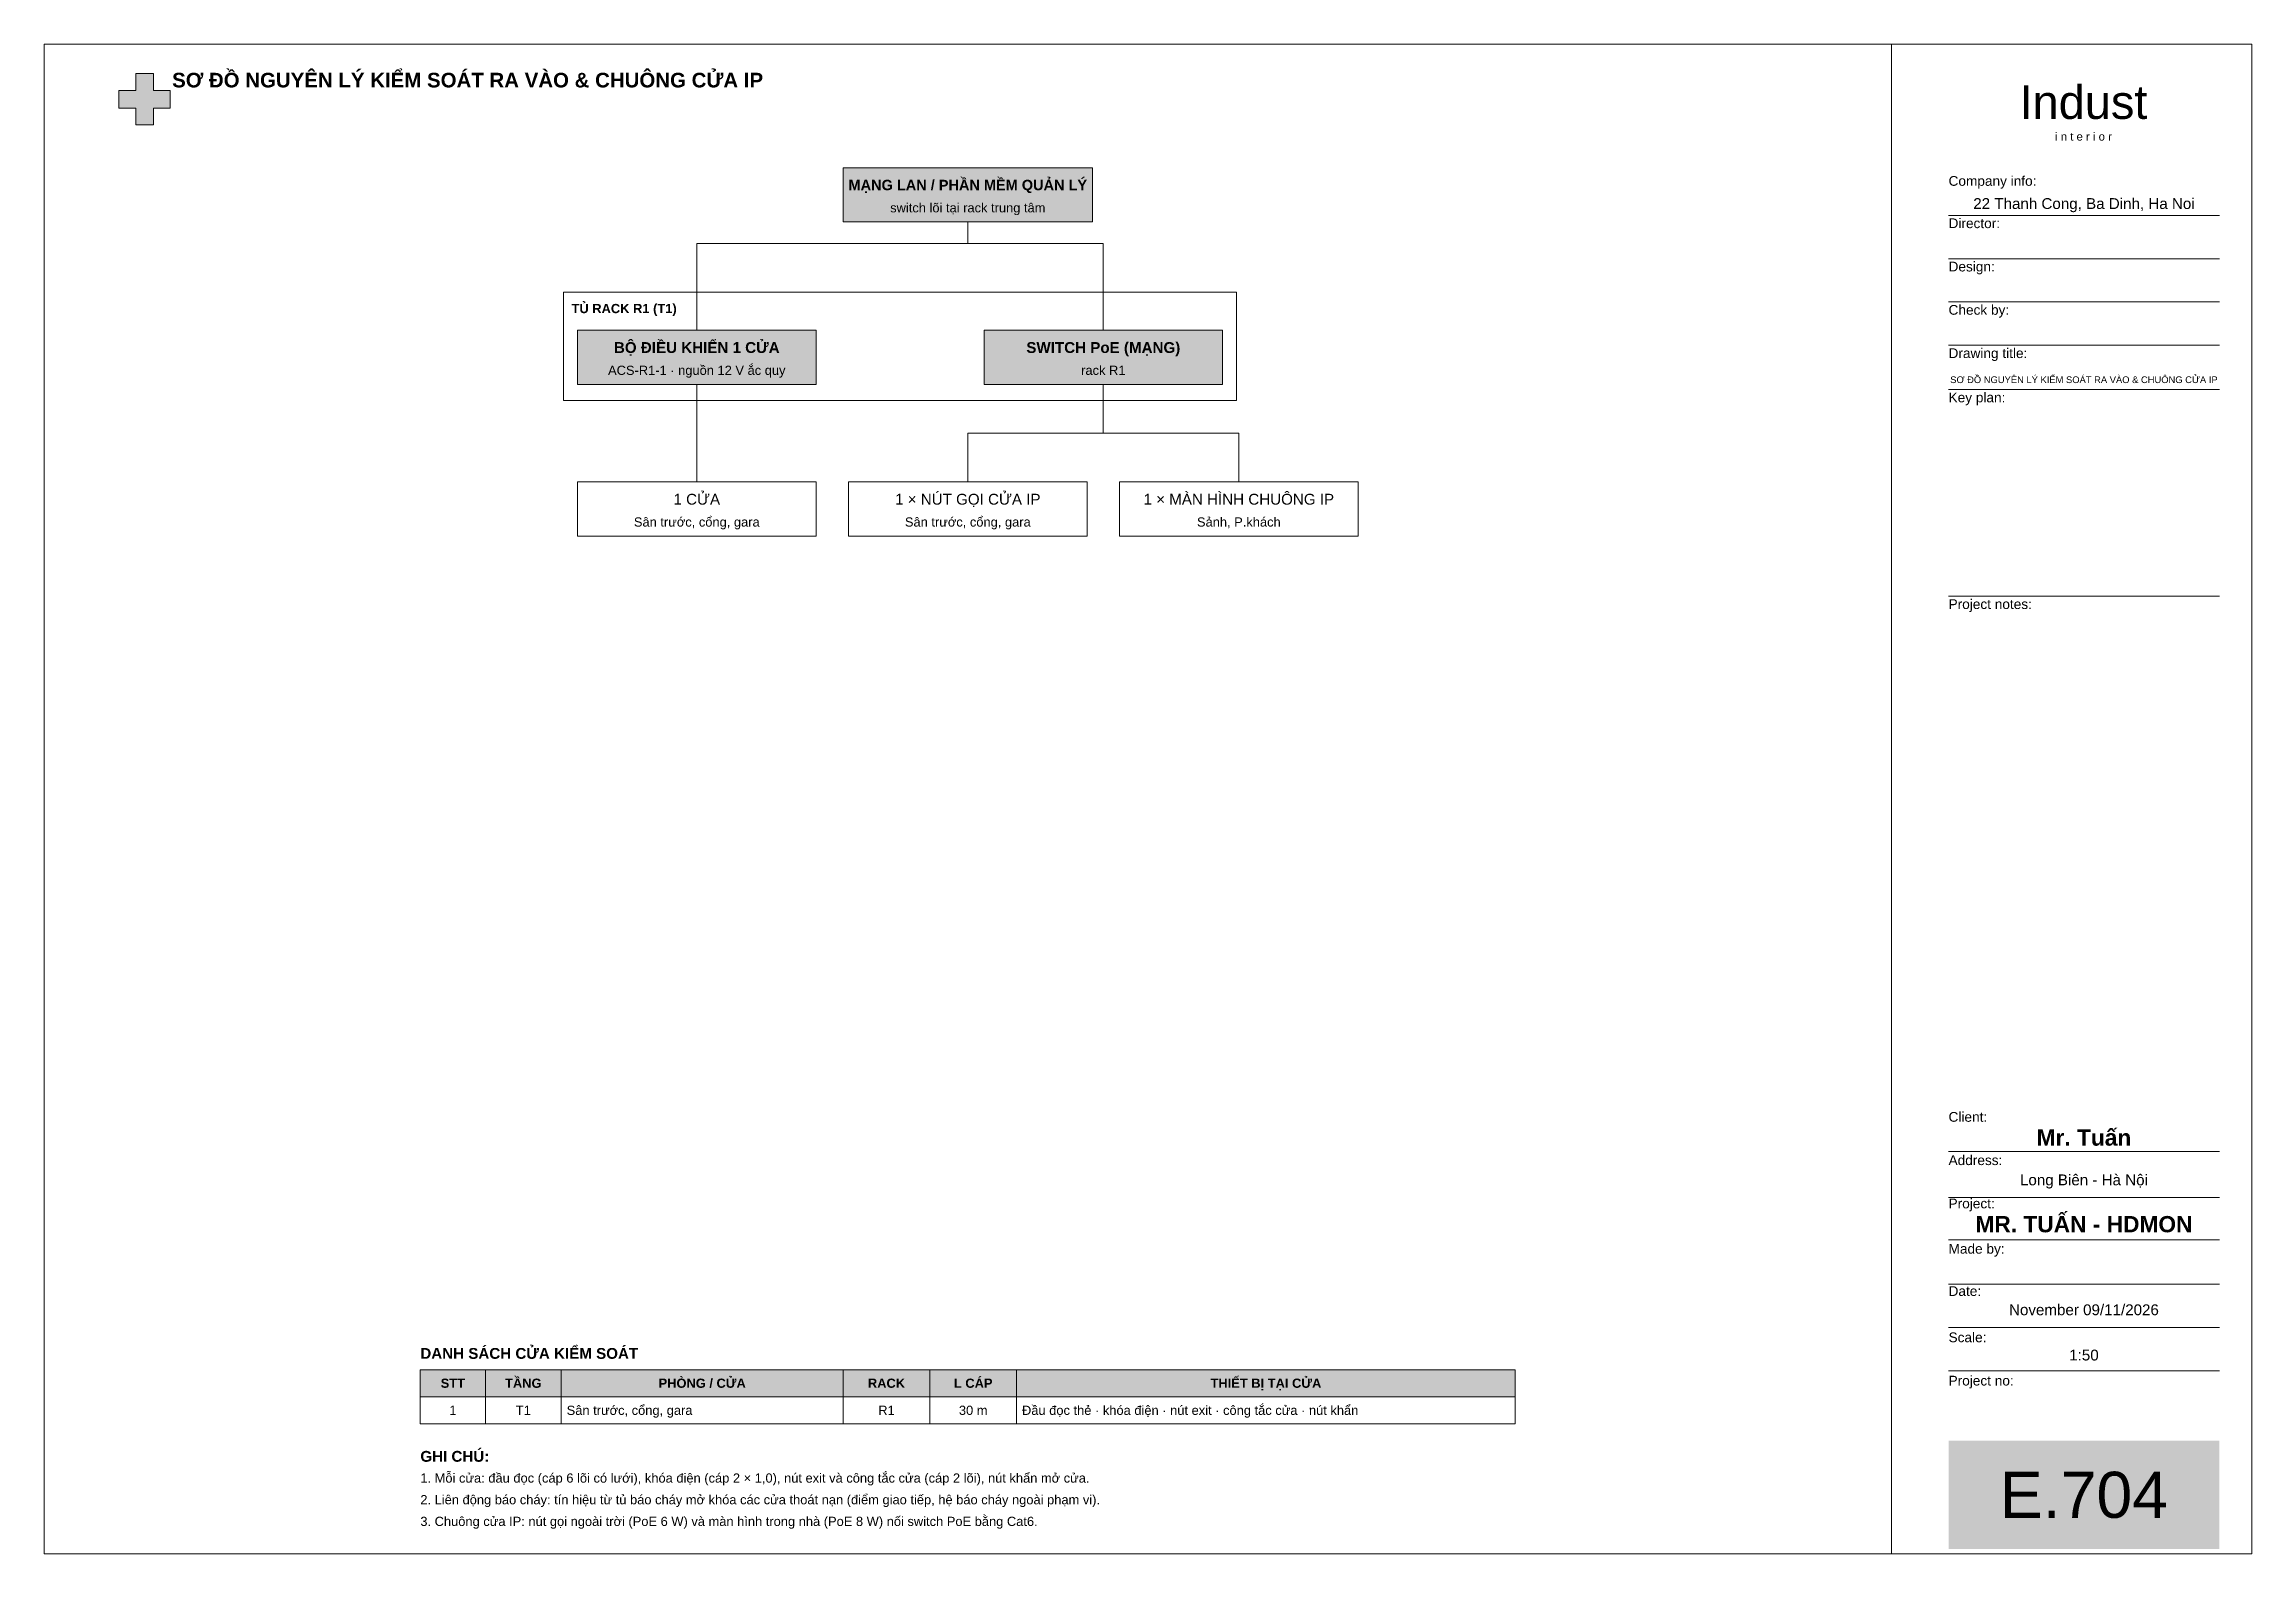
# Model space of a CAD drawing. Header units: millimetres. Extents: x 10 to 417, y 6 to 285.
import ezdxf
from ezdxf.enums import TextEntityAlignment as Align

# ---------------------------------------------------------------- set-up
doc = ezdxf.new("R2010")
doc.units = ezdxf.units.MM
for name, color, linetype, lineweight, true_color in [('IND-KHUNG', 254, 'Continuous', 0, 0xbebebe), ('IND-KT-GIATRI', 250, 'Continuous', 0, 0x333333), ('IND-KT-NET', 8, 'Continuous', 0, 0x7c7c7c), ('IND-KT-NHAN', 253, 'Continuous', 0, 0x959595), ('IND-KT-NOIBAT', 40, 'Continuous', 0, 0xffa31f), ('IND-KT-SOBV', 8, 'Continuous', 0, 0x7f7f7f), ('IND-KT-SOBV-CHU', 255, 'Continuous', 0, 0xe5e5e5), ('IND-SLD-CHU', 20, 'Continuous', 0, 0xe8562a), ('IND-SLD-NET', 154, 'Continuous', 0, 0x284f80), ('IND-SLD-O', 254, 'Continuous', 0, 0xeeeeee), ('IND-TIEUDE', 7, 'Continuous', 0, 0x000000), ('IND-TIEUDE-ICON', 132, 'Continuous', 0, 0x00b3b3)]:
    doc.layers.add(name, color=color, linetype=linetype, lineweight=lineweight, true_color=true_color)
doc.styles.add('IND-ARIAL', font='arial.ttf')
doc.styles.add('IND-ARIAL-DAM', font='arialbd.ttf')

# ---------------------------------------------------------------- blocks, each defined once
blk = doc.blocks.new('IND_KHUNG_TEN_GIATRI')
at = {"layer": 'IND-KT-GIATRI', "style": 'IND-ARIAL'}
for tag, height, p in [('CONG_TY', 2, (386.12, 254.498)), ('GIAM_DOC', 2, (386.12, 246.505)), ('THIET_KE', 2, (386.12, 238.512)), ('KIEM_TRA', 2, (386.12, 230.519)), ('TEN_BAN_VE', 1.237, (386.12, 222.362)), ('DIA_CHI', 2, (386.12, 74.29)), ('NGUOI_VE', 2, (386.12, 57.214)), ('NGAY', 2, (386.12, 50.311)), ('TY_LE', 2, (386.12, 41.955)), ('SO_DU_AN', 2, (386.12, 32.872))]:
    blk.add_attdef(tag, text='', height=height, dxfattribs=at).set_placement(p, align=Align.CENTER)
at = {"layer": 'IND-KT-NOIBAT', "style": 'IND-ARIAL-DAM'}
for tag, p in [('CHU_DAU_TU', (386.12, 81.602)), ('DU_AN', (386.12, 65.616))]:
    blk.add_attdef(tag, text='', height=3, dxfattribs=at).set_placement(p, align=Align.CENTER)
at = {"layer": 'IND-KT-SOBV-CHU', "style": 'IND-ARIAL'}
blk.add_attdef('SO_BAN_VE', text='', height=8.5, dxfattribs=at).set_placement((386.12, 12.909), align=Align.CENTER)

msp = doc.modelspace()

# ---------------------------------------------------------------- hatches: boundary and pattern name
at = {"layer": 'IND-KT-SOBV'}
h = msp.add_hatch(color=256, dxfattribs=at)
h.dxf.hatch_style = 1
h.paths.add_polyline_path([(361.142, 7.167), (411.099, 7.167), (411.099, 27.15), (361.142, 27.15)])
at = {"layer": 'IND-SLD-O'}
h = msp.add_hatch(color=256, dxfattribs=at)
h.dxf.hatch_style = 1
h.paths.add_polyline_path([(157.208, 252.124), (203.208, 252.124), (203.208, 262.124), (157.208, 262.124)])
h = msp.add_hatch(color=256, dxfattribs=at)
h.dxf.hatch_style = 1
h.paths.add_polyline_path([(108.208, 222.124), (152.208, 222.124), (152.208, 232.124), (108.208, 232.124)])
h = msp.add_hatch(color=256, dxfattribs=at)
h.dxf.hatch_style = 1
h.paths.add_polyline_path([(183.208, 222.124), (227.208, 222.124), (227.208, 232.124), (183.208, 232.124)])
h = msp.add_hatch(color=256, dxfattribs=at)
h.dxf.hatch_style = 1
h.paths.add_polyline_path([(79.208, 35.259), (281.208, 35.259), (281.208, 40.259), (79.208, 40.259)])
at = {"layer": 'IND-TIEUDE-ICON'}
h = msp.add_hatch(color=256, dxfattribs=at)
h.dxf.hatch_style = 1
h.paths.add_polyline_path([(26.704, 279.477), (29.974, 279.477), (29.974, 276.389), (33.062, 276.389), (33.062, 273.119), (29.974, 273.119), (29.974, 270.031), (26.704, 270.031), (26.704, 273.119), (23.616, 273.119), (23.616, 276.389), (26.704, 276.389)])

# ---------------------------------------------------------------- linework, layer by layer
at = {"layer": 'IND-KHUNG'}
msp.add_line((350.606, 284.927), (350.606, 6.259), dxfattribs=at)
msp.add_lwpolyline([(9.81, 6.259), (417.093, 6.259), (417.093, 284.927), (9.81, 284.927)], close=True, dxfattribs=at)
at = {"layer": 'IND-KT-NET'}
for p, q in [((361.142, 253.318), (411.099, 253.318)), ((361.142, 245.325), (411.099, 245.325)), ((361.142, 237.332), (411.099, 237.332)), ((361.142, 229.339), (411.099, 229.339)), ((361.142, 221.164), (411.099, 221.164)), ((361.142, 183.015), (411.099, 183.015)), ((361.142, 80.558), (411.099, 80.558)), ((361.142, 72.02), (411.099, 72.02)), ((361.142, 64.209), (411.099, 64.209)), ((361.142, 56.034), (411.099, 56.034)), ((361.142, 48.041), (411.099, 48.041)), ((361.142, 40.048), (411.099, 40.048))]:
    msp.add_line(p, q, dxfattribs=at)
msp.add_lwpolyline([(105.608, 219.124), (229.808, 219.124), (229.808, 239.124), (105.608, 239.124)], close=True, dxfattribs=at)
at = {"layer": 'IND-SLD-NET'}
for p, q in [((180.208, 252.124), (180.208, 248.124)), ((130.208, 248.124), (205.208, 248.124)), ((130.208, 232.124), (130.208, 248.124)), ((205.208, 232.124), (205.208, 248.124)), ((130.208, 222.124), (130.208, 213.124)), ((205.208, 222.124), (205.208, 213.124)), ((130.208, 204.124), (130.208, 213.124)), ((180.208, 213.124), (230.208, 213.124)), ((180.208, 204.124), (180.208, 213.124)), ((230.208, 204.124), (230.208, 213.124)), ((79.208, 40.259), (281.208, 40.259)), ((79.208, 30.259), (79.208, 40.259)), ((91.208, 30.259), (91.208, 40.259)), ((105.208, 30.259), (105.208, 40.259)), ((157.208, 30.259), (157.208, 40.259)), ((173.208, 30.259), (173.208, 40.259)), ((189.208, 30.259), (189.208, 40.259)), ((281.208, 30.259), (281.208, 40.259)), ((79.208, 35.259), (281.208, 35.259)), ((79.208, 30.259), (281.208, 30.259))]:
    msp.add_line(p, q, dxfattribs=at)
for points in [[(157.208, 252.124), (203.208, 252.124), (203.208, 262.124), (157.208, 262.124)], [(108.208, 222.124), (152.208, 222.124), (152.208, 232.124), (108.208, 232.124)], [(183.208, 222.124), (227.208, 222.124), (227.208, 232.124), (183.208, 232.124)], [(108.208, 194.124), (152.208, 194.124), (152.208, 204.124), (108.208, 204.124)], [(158.208, 194.124), (202.208, 194.124), (202.208, 204.124), (158.208, 204.124)], [(208.208, 194.124), (252.208, 194.124), (252.208, 204.124), (208.208, 204.124)]]:
    msp.add_lwpolyline(points, close=True, dxfattribs=at)
at = {"layer": 'IND-TIEUDE'}
msp.add_lwpolyline([(26.704, 279.477), (29.974, 279.477), (29.974, 276.389), (33.062, 276.389), (33.062, 273.119), (29.974, 273.119), (29.974, 270.031), (26.704, 270.031), (26.704, 273.119), (23.616, 273.119), (23.616, 276.389), (26.704, 276.389)], close=True, dxfattribs=at)

# ---------------------------------------------------------------- block references
at = {"layer": 'IND-SLD-NET'}
msp.add_blockref('IND_KHUNG_TEN_GIATRI', (0, 0), dxfattribs=at).add_auto_attribs({'CONG_TY': '22 Thanh Cong, Ba Dinh, Ha Noi', 'TEN_BAN_VE': 'SƠ ĐỒ NGUYÊN LÝ KIỂM SOÁT RA VÀO & CHUÔNG CỬA IP', 'CHU_DAU_TU': 'Mr. Tuấn', 'DIA_CHI': 'Long Biên - Hà Nội', 'DU_AN': 'MR. TUẤN - HDMON', 'NGAY': 'November 09/11/2026', 'TY_LE': '1:50', 'SO_BAN_VE': 'E.704'})

# ---------------------------------------------------------------- texts
at = {"layer": 'IND-KT-NHAN', "style": 'IND-ARIAL'}
for s, p in [('Company info:', (361.142, 259.676)), ('Director:', (361.142, 251.865)), ('Design:', (361.142, 243.872)), ('Check by:', (361.142, 235.879)), ('Drawing title:', (361.142, 227.885)), ('Key plan:', (361.142, 219.711)), ('Project notes:', (361.142, 181.562)), ('Client:', (361.142, 86.917)), ('Address:', (361.142, 78.924)), ('Project:', (361.142, 70.93)), ('Made by:', (361.142, 62.574)), ('Date:', (361.142, 54.763)), ('Scale:', (361.142, 46.225)), ('Project no:', (361.142, 38.231))]:
    msp.add_text(s, height=1.8, dxfattribs=at).set_placement(p, align=Align.MIDDLE_LEFT)
at = {"layer": 'IND-SLD-CHU', "style": 'IND-ARIAL'}
for s, p in [('switch lõi tại rack trung tâm', (180.208, 254.724)), ('ACS-R1-1 · nguồn 12 V ắc quy', (130.208, 224.724)), ('rack R1', (205.208, 224.724)), ('Sân trước, cổng, gara', (130.208, 196.724)), ('Sân trước, cổng, gara', (180.208, 196.724)), ('Sảnh, P.khách', (230.208, 196.724)), ('1', (85.208, 32.759)), ('T1', (98.208, 32.759)), ('R1', (165.208, 32.759)), ('30 m', (181.208, 32.759))]:
    msp.add_text(s, height=1.7, dxfattribs=at).set_placement(p, align=Align.MIDDLE_CENTER)
for s, p in [('Sân trước, cổng, gara', (106.208, 32.759)), ('Đầu đọc thẻ · khóa điện · nút exit · công tắc cửa · nút khẩn', (190.208, 32.759)), ('1. Mỗi cửa: đầu đọc (cáp 6 lõi có lưới), khóa điện (cáp 2 × 1,0), nút exit và công tắc cửa (cáp 2 lõi), nút khẩn mở cửa.', (79.208, 20.259)), ('2. Liên động báo cháy: tín hiệu từ tủ báo cháy mở khóa các cửa thoát nạn (điểm giao tiếp, hệ báo cháy ngoài phạm vi).', (79.208, 16.259)), ('3. Chuông cửa IP: nút gọi ngoài trời (PoE 6 W) và màn hình trong nhà (PoE 8 W) nối switch PoE bằng Cat6.', (79.208, 12.259))]:
    msp.add_text(s, height=1.7, dxfattribs=at).set_placement(p, align=Align.MIDDLE_LEFT)
at = {"layer": 'IND-TIEUDE', "style": 'IND-ARIAL-DAM'}
msp.add_text('SƠ ĐỒ NGUYÊN LÝ KIỂM SOÁT RA VÀO & CHUÔNG CỬA IP', height=2.7, dxfattribs=at).set_placement((33.426, 276.934))
at = {"layer": 'IND-TIEUDE', "style": 'IND-ARIAL'}
for s, height, p in [('Indust', 6.2, (386.029, 271.121)), ('i n t e r i o r', 1.5, (386.029, 267.124))]:
    msp.add_text(s, height=height, dxfattribs=at).set_placement(p, align=Align.CENTER)
at = {"layer": 'IND-TIEUDE'}
for s, height, style, p in [('MẠNG LAN / PHẦN MỀM QUẢN LÝ', 1.916, 'IND-ARIAL-DAM', (180.208, 258.924)), ('BỘ ĐIỀU KHIỂN 1 CỬA', 2, 'IND-ARIAL-DAM', (130.208, 228.924)), ('SWITCH PoE (MẠNG)', 2, 'IND-ARIAL-DAM', (205.208, 228.924)), ('1 CỬA', 2, 'IND-ARIAL', (130.208, 200.924)), ('1 × NÚT GỌI CỬA IP', 2, 'IND-ARIAL', (180.208, 200.924)), ('1 × MÀN HÌNH CHUÔNG IP', 2, 'IND-ARIAL', (230.208, 200.924)), ('STT', 1.7, 'IND-ARIAL-DAM', (85.208, 37.759)), ('TẦNG', 1.7, 'IND-ARIAL-DAM', (98.208, 37.759)), ('PHÒNG / CỬA', 1.7, 'IND-ARIAL-DAM', (131.208, 37.759)), ('RACK', 1.7, 'IND-ARIAL-DAM', (165.208, 37.759)), ('L CÁP', 1.7, 'IND-ARIAL-DAM', (181.208, 37.759)), ('THIẾT BỊ TẠI CỬA', 1.7, 'IND-ARIAL-DAM', (235.208, 37.759))]:
    msp.add_text(s, height=height, dxfattribs=dict(at, style=style)).set_placement(p, align=Align.MIDDLE_CENTER)
at = {"layer": 'IND-TIEUDE', "style": 'IND-ARIAL-DAM'}
for s, height, p in [('TỦ RACK R1 (T1)', 1.7, (107.108, 236.124)), ('DANH SÁCH CỬA KIỂM SOÁT', 2, (79.208, 43.259)), ('GHI CHÚ:', 2, (79.208, 24.259))]:
    msp.add_text(s, height=height, dxfattribs=at).set_placement(p, align=Align.MIDDLE_LEFT)

doc.saveas('drawing.dxf')
